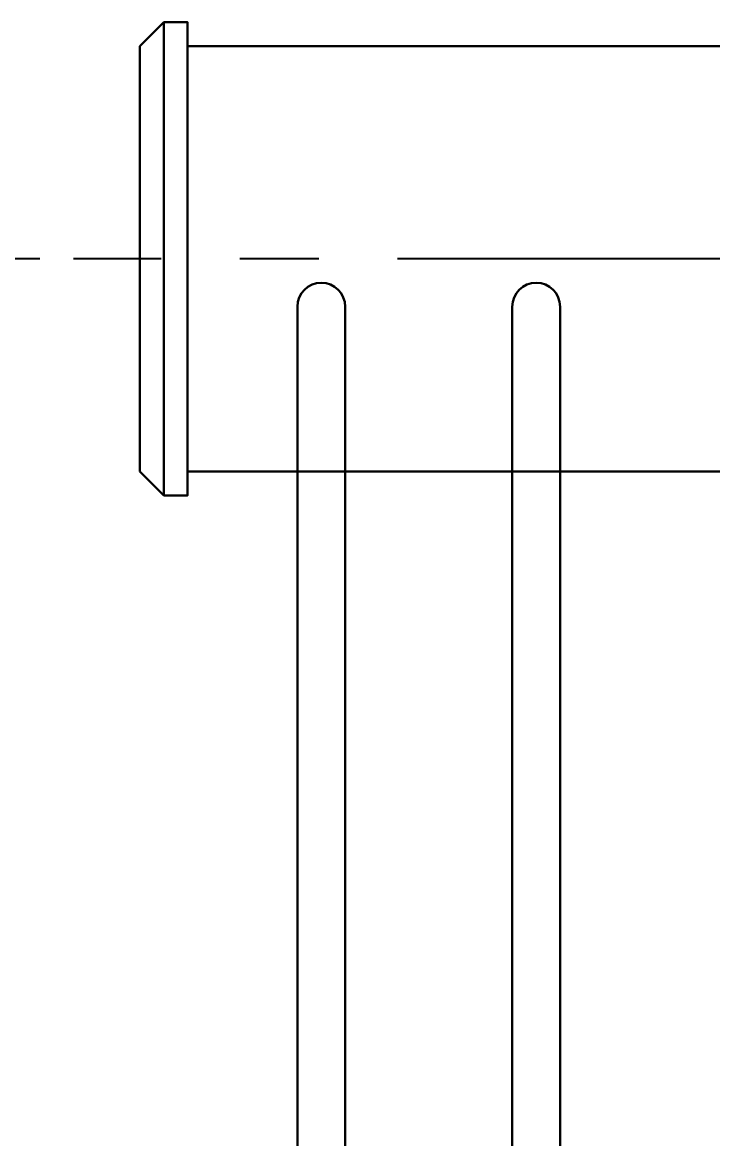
# Model space of a CAD drawing. Header units: millimetres. Extents: x 183355 to 194386, y -190559 to -183233.
# Drawn here: x 187502.9 to 187647.4, y -184498.1 to -184264.5 of the extents above; entities that cross this region are included whole.
import ezdxf

# ---------------------------------------------------------------- set-up
doc = ezdxf.new("R2010")
doc.units = ezdxf.units.MM
doc.header["$LTSCALE"] = 13
doc.linetypes.add('CENTERX2', pattern=[101.6, 63.5, -12.7, 12.7, -12.7])
doc.layers.add('1', color=4, linetype='Continuous')
doc.layers.add('粗实线', color=4, linetype='Continuous')
doc.layers.add('2细实线', color=3, linetype='Continuous', lineweight=20)
doc.styles.get("Standard").update_dxf_attribs({"font": 'gbenor.shx', "bigfont": 'gbcbig.shx'})
doc.dimstyles.new('英寸 1-10', dxfattribs={"dimscale": 14, "dimtxt": 3.5, "dimasz": 2, "dimexe": 1.5, "dimexo": 0.5, "dimgap": 0.5, "dimtad": 1, "dimtoh": 1, "dimdec": 1, "dimdsep": 46, "dimtxsty": 'Standard', "dimcen": 2.5, "dimclrd": 3, "dimclre": 3, "dimclrt": 3, "dimadec": 0, "dimazin": 2, "dimtfac": 1, "dimtdec": 1, "dimtmove": 0, "dimatfit": 2, "dimfxl": 1, "dimarcsym": 0})

# ---------------------------------------------------------------- blocks, each defined once
blk = doc.blocks.new('*D99')
at = {"layer": '2细实线', "color": 3, "linetype": 'ByBlock', "lineweight": -2}
for p, q in [((187506.58, -184313.97), (187332.23, -184313.97)), ((187353.23, -184355.97), (187353.23, -185671.97)), ((187520.49, -185713.97), (187332.23, -185713.97))]:
    blk.add_line(p, q, dxfattribs=at)
at = {"layer": '2细实线', "color": 3, "linetype": 'ByBlock'}
for points in [[(187346.23, -184355.97), (187360.23, -184355.97), (187353.23, -184313.97)], [(187346.23, -185671.97), (187360.23, -185671.97), (187353.23, -185713.97)]]:
    blk.add_solid(points, dxfattribs=at)
at = {"layer": 'Defpoints', "color": 0, "linetype": 'ByBlock'}
for p in [(187513.58, -184313.97), (187353.23, -185713.97), (187527.49, -185713.97)]:
    blk.add_point(p, dxfattribs=at)
at = {"layer": '2细实线', "color": 3, "linetype": 'ByBlock', "insert": (187307.95, -185013.97), "char_height": 73.5, "attachment_point": 5, "rotation": 90}
blk.add_mtext('1400 [55.1]', dxfattribs=at)

msp = doc.modelspace()

# ---------------------------------------------------------------- linework, layer by layer
at = {"layer": '1', "color": 1, "linetype": 'CENTERX2', "lineweight": -3, "ltscale": 0.1}
msp.add_line((188456.491, -184313.969), (187513.577, -184313.969), dxfattribs=at)
at = {"layer": '粗实线', "lineweight": 30}
for p, q in [((187527.491, -184269.469), (187532.491, -184264.469)), ((187532.491, -184264.469), (187532.491, -184363.469)), ((187565.491, -184318.969), (187565.491, -184318.969)), ((187565.491, -184318.969), (187565.491, -184318.969)), ((187565.491, -184318.969), (187565.491, -184318.969)), ((187565.491, -184318.969), (187565.491, -184318.969)), ((187565.491, -184318.969), (187565.491, -184318.969)), ((187565.491, -184318.969), (187565.491, -184318.969)), ((187565.491, -184318.969), (187565.491, -184318.969)), ((187565.491, -184318.969), (187565.491, -184318.969)), ((187565.491, -184318.969), (187565.491, -184318.969)), ((187565.491, -184318.969), (187565.491, -184318.969)), ((187565.491, -184318.969), (187565.491, -184318.969)), ((187565.491, -184318.969), (187565.491, -184318.969)), ((187565.491, -184318.969), (187565.491, -184318.969)), ((187565.491, -184318.969), (187565.491, -184318.969)), ((187565.491, -184318.969), (187565.491, -184318.969)), ((187565.491, -184318.969), (187565.491, -184318.969)), ((187565.491, -184318.969), (187565.491, -184318.969)), ((187565.491, -184318.969), (187565.491, -184318.969)), ((187565.491, -184318.969), (187565.491, -184318.969)), ((187565.491, -184318.969), (187565.491, -184318.969)), ((187565.491, -184318.969), (187565.491, -184318.969)), ((187565.491, -184318.969), (187565.491, -184318.969)), ((187565.491, -184318.969), (187565.491, -184318.969)), ((187565.491, -184318.969), (187565.491, -184318.969)), ((187565.491, -184318.969), (187565.491, -184318.969)), ((187565.491, -184318.969), (187565.491, -184318.969)), ((187565.491, -184318.969), (187565.491, -184318.969)), ((187565.491, -184318.969), (187565.491, -184318.969)), ((187565.491, -184318.969), (187565.491, -184318.969)), ((187565.491, -184318.969), (187565.491, -184318.969)), ((187565.491, -184318.969), (187565.491, -184318.969)), ((187565.491, -184318.969), (187565.491, -184318.969)), ((187565.491, -184318.969), (187565.491, -184318.969)), ((187565.491, -184318.969), (187565.491, -184318.969)), ((187565.491, -184318.969), (187565.491, -184318.969)), ((187565.491, -184318.969), (187565.491, -184318.969)), ((187565.491, -184318.969), (187565.491, -184318.969)), ((187565.491, -184318.969), (187565.491, -184318.969)), ((187565.491, -184318.969), (187565.491, -184318.969)), ((187565.491, -184318.969), (187565.491, -184318.969)), ((187565.491, -184318.969), (187565.491, -184318.969)), ((187565.491, -184318.969), (187565.491, -184318.969)), ((187565.491, -184318.969), (187565.491, -184318.969)), ((187565.491, -184318.969), (187565.491, -184318.969)), ((187565.491, -184318.969), (187565.491, -184318.969)), ((187565.491, -184318.969), (187565.491, -184318.969)), ((187565.491, -184318.969), (187565.491, -184318.969)), ((187565.491, -184318.969), (187565.491, -184318.969)), ((187565.491, -184318.969), (187565.491, -184318.969)), ((187565.491, -184318.969), (187565.491, -184318.969)), ((187565.491, -184318.969), (187565.491, -184318.969)), ((187565.491, -184318.969), (187565.491, -184318.969)), ((187565.491, -184318.969), (187565.491, -184318.969)), ((187565.491, -184318.969), (187565.491, -184318.969)), ((187565.491, -184318.969), (187565.491, -184318.969)), ((187565.491, -184318.969), (187565.491, -184318.969)), ((187565.491, -184318.969), (187565.491, -184318.969)), ((187565.491, -184318.969), (187565.491, -184318.969)), ((187565.491, -184318.969), (187565.491, -184318.969)), ((187565.491, -184318.969), (187565.491, -184318.969)), ((187565.491, -184318.969), (187565.491, -184318.969)), ((187565.491, -184318.969), (187565.491, -184318.969)), ((187565.491, -184318.969), (187565.491, -184318.969)), ((187565.491, -184318.969), (187565.491, -184318.969)), ((187565.491, -184318.969), (187565.491, -184318.969)), ((187565.491, -184318.969), (187565.491, -184318.969)), ((187565.491, -184318.969), (187565.491, -184318.969)), ((187565.491, -184318.969), (187565.491, -184318.969)), ((187565.491, -184318.969), (187565.491, -184318.969)), ((187565.491, -184318.969), (187565.491, -184318.969)), ((187565.491, -184318.969), (187565.491, -184318.969)), ((187565.491, -184318.969), (187565.491, -184318.969)), ((187565.491, -184318.969), (187565.491, -184318.969)), ((187565.491, -184318.969), (187565.491, -184318.969)), ((187565.491, -184318.969), (187565.491, -184318.969)), ((187565.491, -184318.969), (187565.491, -184318.969)), ((187565.491, -184318.969), (187565.491, -184318.969)), ((187565.491, -184318.969), (187565.491, -184318.969)), ((187565.491, -184318.969), (187565.491, -184318.969)), ((187565.491, -184318.969), (187565.491, -184318.969)), ((187565.491, -184318.969), (187565.491, -184318.969)), ((187565.491, -184318.969), (187565.491, -184318.969)), ((187565.491, -184318.969), (187565.491, -184318.969)), ((187565.491, -184318.969), (187565.491, -184318.969)), ((187565.491, -184318.969), (187565.491, -184318.969)), ((187565.491, -184318.969), (187565.491, -184318.969)), ((187565.491, -184318.969), (187565.491, -184318.969)), ((187565.491, -184318.969), (187565.491, -184318.969)), ((187565.491, -184318.969), (187565.491, -184318.969)), ((187565.491, -184318.969), (187565.491, -184318.969)), ((187565.491, -184318.969), (187565.491, -184318.969)), ((187565.491, -184318.969), (187565.491, -184318.969)), ((187565.491, -184318.969), (187565.491, -184318.969)), ((187565.491, -184318.969), (187565.491, -184318.969)), ((187565.491, -184318.969), (187565.491, -184318.969)), ((187565.491, -184318.969), (187565.491, -184318.969)), ((187565.491, -184318.969), (187565.491, -184318.969)), ((187565.491, -184318.969), (187565.491, -184318.969)), ((187565.491, -184318.969), (187565.491, -184318.969)), ((187565.491, -184318.969), (187565.491, -184318.969)), ((187565.491, -184318.969), (187565.491, -184318.969)), ((187565.491, -184318.969), (187565.491, -184318.969)), ((187565.491, -184318.969), (187565.491, -184318.969)), ((187565.491, -184318.969), (187565.491, -184318.969)), ((187565.491, -184318.969), (187565.491, -184318.969)), ((187565.491, -184318.969), (187565.491, -184318.969)), ((187565.491, -184318.969), (187565.491, -184318.969)), ((187565.491, -184318.969), (187565.491, -184318.969)), ((187565.491, -184318.969), (187565.491, -184318.969)), ((187565.491, -184318.969), (187565.491, -184318.969)), ((187565.491, -184318.969), (187565.491, -184318.969)), ((187565.491, -184318.969), (187565.491, -184318.969)), ((187565.491, -184318.969), (187565.491, -184318.969)), ((187565.491, -184318.969), (187565.491, -184318.969)), ((187565.491, -184318.969), (187565.491, -184318.969)), ((187565.491, -184318.969), (187565.491, -184318.969)), ((187565.491, -184318.969), (187565.491, -184318.969)), ((187565.491, -184318.969), (187565.491, -184318.969)), ((187565.491, -184318.969), (187565.491, -184318.969)), ((187565.491, -184318.969), (187565.491, -184318.969)), ((187565.491, -184318.969), (187565.491, -184318.969)), ((187565.491, -184318.969), (187565.491, -184318.969)), ((187565.491, -184318.969), (187565.491, -184318.969)), ((187565.491, -184318.969), (187565.491, -184318.969)), ((187565.491, -184318.969), (187565.491, -184318.969)), ((187565.491, -184318.969), (187565.491, -184318.969)), ((187565.491, -184318.969), (187565.491, -184318.969)), ((187565.491, -184318.969), (187565.491, -184318.969)), ((187565.491, -184318.969), (187565.491, -184318.969)), ((187565.491, -184318.969), (187565.491, -184318.969)), ((187565.491, -184318.969), (187565.491, -184318.969)), ((187565.491, -184318.969), (187565.491, -184318.969)), ((187565.491, -184318.969), (187565.491, -184318.969)), ((187565.491, -184318.969), (187565.491, -184318.969)), ((187565.491, -184318.969), (187565.491, -184318.969)), ((187565.491, -184318.969), (187565.491, -184318.969)), ((187565.491, -184318.969), (187565.491, -184318.969)), ((187565.491, -184318.969), (187565.491, -184318.969)), ((187565.491, -184318.969), (187565.491, -184318.969)), ((187565.491, -184318.969), (187565.491, -184318.969)), ((187565.491, -184318.969), (187565.491, -184318.969)), ((187565.491, -184318.969), (187565.491, -184318.969)), ((187565.491, -184318.969), (187565.491, -184318.969)), ((187565.491, -184318.969), (187565.491, -184318.969)), ((187565.491, -184318.969), (187565.491, -184318.969)), ((187565.491, -184318.969), (187565.491, -184318.969)), ((187565.491, -184318.969), (187565.491, -184318.969)), ((187565.491, -184318.969), (187565.491, -184318.969)), ((187565.491, -184318.969), (187565.491, -184318.969)), ((187565.491, -184318.969), (187565.491, -184318.969)), ((187565.491, -184318.969), (187565.491, -184318.969)), ((187565.491, -184318.969), (187565.491, -184318.969)), ((187565.491, -184318.969), (187565.491, -184318.969)), ((187565.491, -184318.969), (187565.491, -184318.969)), ((187565.491, -184318.969), (187565.491, -184318.969)), ((187565.491, -184318.969), (187565.491, -184318.969)), ((187565.491, -184318.969), (187565.491, -184318.969)), ((187565.491, -184318.969), (187565.491, -184318.969)), ((187565.491, -184318.969), (187565.491, -184318.969)), ((187565.491, -184318.969), (187565.491, -184318.969)), ((187565.491, -184318.969), (187565.491, -184318.969)), ((187565.491, -184318.969), (187565.491, -184318.969)), ((187565.491, -184318.969), (187565.491, -184318.969)), ((187565.491, -184318.969), (187565.491, -184318.969)), ((187565.491, -184318.969), (187565.491, -184318.969)), ((187565.491, -184318.969), (187565.491, -184318.969)), ((187565.491, -184318.969), (187565.491, -184318.969)), ((187565.491, -184318.969), (187565.491, -184318.969)), ((187565.491, -184318.969), (187565.491, -184318.969)), ((187565.491, -184318.969), (187565.491, -184318.969)), ((187565.491, -184318.969), (187565.491, -184318.969)), ((187565.491, -184318.969), (187565.491, -184318.969)), ((187565.491, -184318.969), (187565.491, -184318.969)), ((187565.491, -184318.969), (187565.491, -184318.969)), ((187565.491, -184318.969), (187565.491, -184318.969)), ((187565.491, -184318.969), (187565.491, -184318.969)), ((187565.491, -184318.969), (187565.491, -184318.969)), ((187565.491, -184318.969), (187565.491, -184318.969)), ((187565.491, -184318.969), (187565.491, -184318.969)), ((187565.491, -184318.969), (187565.491, -184318.969)), ((187565.491, -184318.969), (187565.491, -184318.969)), ((187565.491, -184318.969), (187565.491, -184318.969)), ((187565.491, -184318.969), (187565.491, -184318.969)), ((187565.491, -184318.969), (187565.491, -184318.969)), ((187565.491, -184318.969), (187565.491, -184318.969)), ((187565.491, -184318.969), (187565.491, -184318.969)), ((187565.491, -184318.969), (187565.491, -184318.969)), ((187565.491, -184318.969), (187565.491, -184318.969)), ((187565.491, -184318.969), (187565.491, -184318.969)), ((187565.491, -184318.969), (187565.491, -184318.969)), ((187565.491, -184318.969), (187565.491, -184318.969)), ((187565.491, -184318.969), (187565.491, -184318.969)), ((187565.491, -184318.969), (187565.491, -184318.969)), ((187565.491, -184318.969), (187565.491, -184318.969)), ((187565.491, -184318.969), (187565.491, -184318.969)), ((187565.491, -184318.969), (187565.491, -184318.969)), ((187565.491, -184318.969), (187565.491, -184318.969)), ((187565.491, -184318.969), (187565.491, -184318.969)), ((187565.491, -184318.969), (187565.491, -184318.969)), ((187565.491, -184318.969), (187565.491, -184318.969)), ((187565.491, -184318.969), (187565.491, -184318.969)), ((187565.491, -184318.969), (187565.491, -184318.969)), ((187565.491, -184318.969), (187565.491, -184318.969)), ((187565.491, -184318.969), (187565.491, -184318.969)), ((187565.491, -184318.969), (187565.491, -184318.969)), ((187565.491, -184318.969), (187565.491, -184318.969)), ((187565.491, -184318.969), (187565.491, -184318.969)), ((187565.491, -184318.969), (187565.491, -184318.969)), ((187565.491, -184318.969), (187565.491, -184318.969)), ((187565.491, -184318.969), (187565.491, -184318.969)), ((187565.491, -184318.969), (187565.491, -184318.969)), ((187565.491, -184318.969), (187565.491, -184318.969)), ((187565.491, -184318.969), (187565.491, -184318.969)), ((187565.491, -184318.969), (187565.491, -184318.969)), ((187565.491, -184318.969), (187565.491, -184318.969)), ((187565.491, -184318.969), (187565.491, -184318.969)), ((187565.491, -184318.969), (187565.491, -184318.969)), ((187565.491, -184318.969), (187565.491, -184318.969)), ((187565.491, -184318.969), (187565.491, -184318.969)), ((187565.491, -184318.969), (187565.491, -184318.969)), ((187565.491, -184318.969), (187565.491, -184318.969)), ((187565.491, -184318.969), (187565.491, -184318.969)), ((187565.491, -184318.969), (187565.491, -184318.969)), ((187565.491, -184318.969), (187565.491, -184318.969)), ((187565.491, -184318.969), (187565.491, -184318.969)), ((187565.491, -184318.969), (187565.491, -184318.969)), ((187565.491, -184318.969), (187565.491, -184318.969)), ((187565.491, -184318.969), (187565.491, -184318.969)), ((187565.491, -184318.969), (187565.491, -184318.969)), ((187565.491, -184318.969), (187565.491, -184318.969)), ((187565.491, -184318.969), (187565.491, -184318.969)), ((187565.491, -184318.969), (187565.491, -184318.969)), ((187565.491, -184318.969), (187565.491, -184318.969)), ((187565.491, -184318.969), (187565.491, -184318.969)), ((187565.491, -184318.969), (187565.491, -184318.969)), ((187565.491, -184318.969), (187565.491, -184318.969)), ((187565.491, -184318.969), (187565.491, -184318.969)), ((187565.491, -184318.969), (187565.491, -184318.969)), ((187610.491, -184318.969), (187610.491, -184318.969)), ((187560.491, -185703.969), (187560.491, -184323.969)), ((187560.491, -185703.969), (187560.491, -184323.969)), ((187560.491, -185703.969), (187560.491, -184323.969)), ((187560.491, -185703.969), (187560.491, -184323.969)), ((187560.491, -185703.969), (187560.491, -184323.969)), ((187560.491, -185703.969), (187560.491, -184323.969)), ((187560.491, -185703.969), (187560.491, -184323.969)), ((187560.491, -185703.969), (187560.491, -184323.969)), ((187560.491, -185703.969), (187560.491, -184323.969)), ((187560.491, -185703.969), (187560.491, -184323.969)), ((187560.491, -185703.969), (187560.491, -184323.969)), ((187560.491, -185703.969), (187560.491, -184323.969)), ((187560.491, -185703.969), (187560.491, -184323.969)), ((187560.491, -185703.969), (187560.491, -184323.969)), ((187560.491, -185703.969), (187560.491, -184323.969)), ((187560.491, -185703.969), (187560.491, -184323.969)), ((187560.491, -185703.969), (187560.491, -184323.969)), ((187560.491, -185703.969), (187560.491, -184323.969)), ((187560.491, -185703.969), (187560.491, -184323.969)), ((187560.491, -185703.969), (187560.491, -184323.969)), ((187560.491, -185703.969), (187560.491, -184323.969)), ((187560.491, -185703.969), (187560.491, -184323.969)), ((187560.491, -185703.969), (187560.491, -184323.969)), ((187560.491, -185703.969), (187560.491, -184323.969)), ((187560.491, -185703.969), (187560.491, -184323.969)), ((187560.491, -185703.969), (187560.491, -184323.969)), ((187560.491, -185703.969), (187560.491, -184323.969)), ((187560.491, -185703.969), (187560.491, -184323.969)), ((187560.491, -185703.969), (187560.491, -184323.969)), ((187560.491, -185703.969), (187560.491, -184323.969)), ((187560.491, -185703.969), (187560.491, -184323.969)), ((187560.491, -185703.969), (187560.491, -184323.969)), ((187560.491, -185703.969), (187560.491, -184323.969)), ((187560.491, -185703.969), (187560.491, -184323.969)), ((187560.491, -185703.969), (187560.491, -184323.969)), ((187560.491, -185703.969), (187560.491, -184323.969)), ((187560.491, -185703.969), (187560.491, -184323.969)), ((187560.491, -185703.969), (187560.491, -184323.969)), ((187560.491, -185703.969), (187560.491, -184323.969)), ((187560.491, -185703.969), (187560.491, -184323.969)), ((187560.491, -185703.969), (187560.491, -184323.969)), ((187560.491, -185703.969), (187560.491, -184323.969)), ((187560.491, -185703.969), (187560.491, -184323.969)), ((187560.491, -185703.969), (187560.491, -184323.969)), ((187560.491, -185703.969), (187560.491, -184323.969)), ((187560.491, -185703.969), (187560.491, -184323.969)), ((187560.491, -185703.969), (187560.491, -184323.969)), ((187560.491, -185703.969), (187560.491, -184323.969)), ((187560.491, -185703.969), (187560.491, -184323.969)), ((187560.491, -185703.969), (187560.491, -184323.969)), ((187560.491, -185703.969), (187560.491, -184323.969)), ((187560.491, -185703.969), (187560.491, -184323.969)), ((187560.491, -185703.969), (187560.491, -184323.969)), ((187560.491, -185703.969), (187560.491, -184323.969)), ((187560.491, -185703.969), (187560.491, -184323.969)), ((187560.491, -185703.969), (187560.491, -184323.969)), ((187560.491, -185703.969), (187560.491, -184323.969)), ((187560.491, -185703.969), (187560.491, -184323.969)), ((187560.491, -185703.969), (187560.491, -184323.969)), ((187560.491, -185703.969), (187560.491, -184323.969)), ((187560.491, -185703.969), (187560.491, -184323.969)), ((187560.491, -185703.969), (187560.491, -184323.969)), ((187560.491, -185703.969), (187560.491, -184323.969)), ((187560.491, -185703.969), (187560.491, -184323.969)), ((187560.491, -185703.969), (187560.491, -184323.969)), ((187560.491, -185703.969), (187560.491, -184323.969)), ((187560.491, -185703.969), (187560.491, -184323.969)), ((187560.491, -185703.969), (187560.491, -184323.969)), ((187560.491, -185703.969), (187560.491, -184323.969)), ((187560.491, -185703.969), (187560.491, -184323.969)), ((187560.491, -185703.969), (187560.491, -184323.969)), ((187560.491, -185703.969), (187560.491, -184323.969)), ((187560.491, -185703.969), (187560.491, -184323.969)), ((187560.491, -185703.969), (187560.491, -184323.969)), ((187560.491, -185703.969), (187560.491, -184323.969)), ((187560.491, -185703.969), (187560.491, -184323.969)), ((187560.491, -185703.969), (187560.491, -184323.969)), ((187560.491, -185703.969), (187560.491, -184323.969)), ((187560.491, -185703.969), (187560.491, -184323.969)), ((187560.491, -185703.969), (187560.491, -184323.969)), ((187560.491, -185703.969), (187560.491, -184323.969)), ((187560.491, -185703.969), (187560.491, -184323.969)), ((187560.491, -185703.969), (187560.491, -184323.969)), ((187560.491, -185703.969), (187560.491, -184323.969)), ((187560.491, -185703.969), (187560.491, -184323.969)), ((187560.491, -185703.969), (187560.491, -184323.969)), ((187560.491, -185703.969), (187560.491, -184323.969)), ((187560.491, -185703.969), (187560.491, -184323.969)), ((187560.491, -185703.969), (187560.491, -184323.969)), ((187560.491, -185703.969), (187560.491, -184323.969)), ((187560.491, -185703.969), (187560.491, -184323.969)), ((187560.491, -185703.969), (187560.491, -184323.969)), ((187560.491, -185703.969), (187560.491, -184323.969)), ((187560.491, -185703.969), (187560.491, -184323.969)), ((187560.491, -185703.969), (187560.491, -184323.969)), ((187560.491, -185703.969), (187560.491, -184323.969)), ((187560.491, -185703.969), (187560.491, -184323.969)), ((187560.491, -185703.969), (187560.491, -184323.969)), ((187560.491, -185703.969), (187560.491, -184323.969)), ((187560.491, -185703.969), (187560.491, -184323.969)), ((187560.491, -185703.969), (187560.491, -184323.969)), ((187560.491, -185703.969), (187560.491, -184323.969)), ((187560.491, -185703.969), (187560.491, -184323.969)), ((187560.491, -185703.969), (187560.491, -184323.969)), ((187560.491, -185703.969), (187560.491, -184323.969)), ((187560.491, -185703.969), (187560.491, -184323.969)), ((187560.491, -185703.969), (187560.491, -184323.969)), ((187560.491, -185703.969), (187560.491, -184323.969)), ((187560.491, -185703.969), (187560.491, -184323.969)), ((187560.491, -185703.969), (187560.491, -184323.969)), ((187560.491, -185703.969), (187560.491, -184323.969)), ((187560.491, -185703.969), (187560.491, -184323.969)), ((187560.491, -185703.969), (187560.491, -184323.969)), ((187560.491, -185703.969), (187560.491, -184323.969)), ((187560.491, -185703.969), (187560.491, -184323.969)), ((187560.491, -185703.969), (187560.491, -184323.969)), ((187560.491, -185703.969), (187560.491, -184323.969)), ((187560.491, -185703.969), (187560.491, -184323.969)), ((187560.491, -185703.969), (187560.491, -184323.969)), ((187560.491, -185703.969), (187560.491, -184323.969)), ((187560.491, -185703.969), (187560.491, -184323.969)), ((187560.491, -185703.969), (187560.491, -184323.969)), ((187560.491, -185703.969), (187560.491, -184323.969)), ((187560.491, -185703.969), (187560.491, -184323.969)), ((187560.491, -185703.969), (187560.491, -184323.969)), ((187560.491, -185703.969), (187560.491, -184323.969)), ((187560.491, -185703.969), (187560.491, -184323.969)), ((187560.491, -185703.969), (187560.491, -184323.969)), ((187560.491, -185703.969), (187560.491, -184323.969)), ((187560.491, -185703.969), (187560.491, -184323.969)), ((187560.491, -185703.969), (187560.491, -184323.969)), ((187560.491, -185703.969), (187560.491, -184323.969)), ((187560.491, -185703.969), (187560.491, -184323.969)), ((187560.491, -185703.969), (187560.491, -184323.969)), ((187560.491, -185703.969), (187560.491, -184323.969)), ((187560.491, -185703.969), (187560.491, -184323.969)), ((187560.491, -185703.969), (187560.491, -184323.969)), ((187560.491, -185703.969), (187560.491, -184323.969)), ((187560.491, -185703.969), (187560.491, -184323.969)), ((187560.491, -185703.969), (187560.491, -184323.969)), ((187560.491, -185703.969), (187560.491, -184323.969)), ((187560.491, -185703.969), (187560.491, -184323.969)), ((187560.491, -185703.969), (187560.491, -184323.969)), ((187560.491, -185703.969), (187560.491, -184323.969)), ((187560.491, -185703.969), (187560.491, -184323.969)), ((187560.491, -185703.969), (187560.491, -184323.969)), ((187560.491, -185703.969), (187560.491, -184323.969)), ((187560.491, -185703.969), (187560.491, -184323.969)), ((187560.491, -185703.969), (187560.491, -184323.969)), ((187560.491, -185703.969), (187560.491, -184323.969)), ((187560.491, -185703.969), (187560.491, -184323.969)), ((187560.491, -185703.969), (187560.491, -184323.969)), ((187560.491, -185703.969), (187560.491, -184323.969)), ((187560.491, -185703.969), (187560.491, -184323.969)), ((187560.491, -185703.969), (187560.491, -184323.969)), ((187560.491, -185703.969), (187560.491, -184323.969)), ((187560.491, -185703.969), (187560.491, -184323.969)), ((187560.491, -185703.969), (187560.491, -184323.969)), ((187560.491, -185703.969), (187560.491, -184323.969)), ((187560.491, -185703.969), (187560.491, -184323.969)), ((187560.491, -185703.969), (187560.491, -184323.969)), ((187560.491, -185703.969), (187560.491, -184323.969)), ((187560.491, -185703.969), (187560.491, -184323.969)), ((187560.491, -185703.969), (187560.491, -184323.969)), ((187560.491, -185703.969), (187560.491, -184323.969)), ((187560.491, -185703.969), (187560.491, -184323.969)), ((187560.491, -185703.969), (187560.491, -184323.969)), ((187560.491, -185703.969), (187560.491, -184323.969)), ((187560.491, -185703.969), (187560.491, -184323.969)), ((187560.491, -185703.969), (187560.491, -184323.969)), ((187560.491, -185703.969), (187560.491, -184323.969)), ((187560.491, -185703.969), (187560.491, -184323.969)), ((187560.491, -185703.969), (187560.491, -184323.969)), ((187560.491, -185703.969), (187560.491, -184323.969)), ((187560.491, -185703.969), (187560.491, -184323.969)), ((187560.491, -185703.969), (187560.491, -184323.969)), ((187560.491, -185703.969), (187560.491, -184323.969)), ((187560.491, -185703.969), (187560.491, -184323.969)), ((187560.491, -185703.969), (187560.491, -184323.969)), ((187560.491, -185703.969), (187560.491, -184323.969)), ((187560.491, -185703.969), (187560.491, -184323.969)), ((187560.491, -185703.969), (187560.491, -184323.969)), ((187560.491, -185703.969), (187560.491, -184323.969)), ((187560.491, -185703.969), (187560.491, -184323.969)), ((187560.491, -185703.969), (187560.491, -184323.969)), ((187560.491, -185703.969), (187560.491, -184323.969)), ((187560.491, -185703.969), (187560.491, -184323.969)), ((187560.491, -185703.969), (187560.491, -184323.969)), ((187560.491, -185703.969), (187560.491, -184323.969)), ((187560.491, -185703.969), (187560.491, -184323.969)), ((187560.491, -185703.969), (187560.491, -184323.969)), ((187560.491, -185703.969), (187560.491, -184323.969)), ((187560.491, -185703.969), (187560.491, -184323.969)), ((187560.491, -185703.969), (187560.491, -184323.969)), ((187560.491, -185703.969), (187560.491, -184323.969)), ((187560.491, -185703.969), (187560.491, -184323.969)), ((187560.491, -185703.969), (187560.491, -184323.969)), ((187560.491, -185703.969), (187560.491, -184323.969)), ((187560.491, -185703.969), (187560.491, -184323.969)), ((187560.491, -185703.969), (187560.491, -184323.969)), ((187560.491, -185703.969), (187560.491, -184323.969)), ((187560.491, -185703.969), (187560.491, -184323.969)), ((187560.491, -185703.969), (187560.491, -184323.969)), ((187560.491, -185703.969), (187560.491, -184323.969)), ((187560.491, -185703.969), (187560.491, -184323.969)), ((187560.491, -185703.969), (187560.491, -184323.969)), ((187560.491, -185703.969), (187560.491, -184323.969)), ((187560.491, -185703.969), (187560.491, -184323.969)), ((187560.491, -185703.969), (187560.491, -184323.969)), ((187560.491, -185703.969), (187560.491, -184323.969)), ((187560.491, -185703.969), (187560.491, -184323.969)), ((187560.491, -185703.969), (187560.491, -184323.969)), ((187560.491, -185703.969), (187560.491, -184323.969)), ((187560.491, -185703.969), (187560.491, -184323.969)), ((187560.491, -185703.969), (187560.491, -184323.969)), ((187560.491, -185703.969), (187560.491, -184323.969)), ((187560.491, -185703.969), (187560.491, -184323.969)), ((187560.491, -185703.969), (187560.491, -184323.969)), ((187560.491, -185703.969), (187560.491, -184323.969)), ((187560.491, -185703.969), (187560.491, -184323.969)), ((187560.491, -185703.969), (187560.491, -184323.969)), ((187560.491, -185703.969), (187560.491, -184323.969)), ((187560.491, -185703.969), (187560.491, -184323.969)), ((187560.491, -185703.969), (187560.491, -184323.969)), ((187560.491, -185703.969), (187560.491, -184323.969)), ((187560.491, -185703.969), (187560.491, -184323.969)), ((187560.491, -185703.969), (187560.491, -184323.969)), ((187560.491, -185703.969), (187560.491, -184323.969)), ((187560.491, -185703.969), (187560.491, -184323.969)), ((187560.491, -185703.969), (187560.491, -184323.969)), ((187560.491, -185703.969), (187560.491, -184323.969)), ((187560.491, -185703.969), (187560.491, -184323.969)), ((187560.491, -185703.969), (187560.491, -184323.969)), ((187560.491, -185703.969), (187560.491, -184323.969)), ((187560.491, -185703.969), (187560.491, -184323.969)), ((187560.491, -185703.969), (187560.491, -184323.969)), ((187560.491, -185703.969), (187560.491, -184323.969)), ((187560.491, -185703.969), (187560.491, -184323.969)), ((187570.491, -184323.969), (187570.491, -185703.969)), ((187570.491, -184323.969), (187570.491, -185703.969)), ((187570.491, -184323.969), (187570.491, -185703.969)), ((187570.491, -184323.969), (187570.491, -185703.969)), ((187570.491, -184323.969), (187570.491, -185703.969)), ((187570.491, -184323.969), (187570.491, -185703.969)), ((187570.491, -184323.969), (187570.491, -185703.969)), ((187570.491, -184323.969), (187570.491, -185703.969)), ((187570.491, -184323.969), (187570.491, -185703.969)), ((187570.491, -184323.969), (187570.491, -185703.969)), ((187570.491, -184323.969), (187570.491, -185703.969)), ((187570.491, -184323.969), (187570.491, -185703.969)), ((187570.491, -184323.969), (187570.491, -185703.969)), ((187570.491, -184323.969), (187570.491, -185703.969)), ((187570.491, -184323.969), (187570.491, -185703.969)), ((187570.491, -184323.969), (187570.491, -185703.969)), ((187570.491, -184323.969), (187570.491, -185703.969)), ((187570.491, -184323.969), (187570.491, -185703.969)), ((187570.491, -184323.969), (187570.491, -185703.969)), ((187570.491, -184323.969), (187570.491, -185703.969)), ((187570.491, -184323.969), (187570.491, -185703.969)), ((187570.491, -184323.969), (187570.491, -185703.969)), ((187570.491, -184323.969), (187570.491, -185703.969)), ((187570.491, -184323.969), (187570.491, -185703.969)), ((187570.491, -184323.969), (187570.491, -185703.969)), ((187570.491, -184323.969), (187570.491, -185703.969)), ((187570.491, -184323.969), (187570.491, -185703.969)), ((187570.491, -184323.969), (187570.491, -185703.969)), ((187570.491, -184323.969), (187570.491, -185703.969)), ((187570.491, -184323.969), (187570.491, -185703.969)), ((187570.491, -184323.969), (187570.491, -185703.969)), ((187570.491, -184323.969), (187570.491, -185703.969)), ((187570.491, -184323.969), (187570.491, -185703.969)), ((187570.491, -184323.969), (187570.491, -185703.969)), ((187570.491, -184323.969), (187570.491, -185703.969)), ((187570.491, -184323.969), (187570.491, -185703.969)), ((187570.491, -184323.969), (187570.491, -185703.969)), ((187570.491, -184323.969), (187570.491, -185703.969)), ((187570.491, -184323.969), (187570.491, -185703.969)), ((187570.491, -184323.969), (187570.491, -185703.969)), ((187570.491, -184323.969), (187570.491, -185703.969)), ((187570.491, -184323.969), (187570.491, -185703.969)), ((187570.491, -184323.969), (187570.491, -185703.969)), ((187570.491, -184323.969), (187570.491, -185703.969)), ((187570.491, -184323.969), (187570.491, -185703.969)), ((187570.491, -184323.969), (187570.491, -185703.969)), ((187570.491, -184323.969), (187570.491, -185703.969)), ((187570.491, -184323.969), (187570.491, -185703.969)), ((187570.491, -184323.969), (187570.491, -185703.969)), ((187570.491, -184323.969), (187570.491, -185703.969)), ((187570.491, -184323.969), (187570.491, -185703.969)), ((187570.491, -184323.969), (187570.491, -185703.969)), ((187570.491, -184323.969), (187570.491, -185703.969)), ((187570.491, -184323.969), (187570.491, -185703.969)), ((187570.491, -184323.969), (187570.491, -185703.969)), ((187570.491, -184323.969), (187570.491, -185703.969)), ((187570.491, -184323.969), (187570.491, -185703.969)), ((187570.491, -184323.969), (187570.491, -185703.969)), ((187570.491, -184323.969), (187570.491, -185703.969)), ((187570.491, -184323.969), (187570.491, -185703.969)), ((187570.491, -184323.969), (187570.491, -185703.969)), ((187570.491, -184323.969), (187570.491, -185703.969)), ((187570.491, -184323.969), (187570.491, -185703.969)), ((187570.491, -184323.969), (187570.491, -185703.969)), ((187570.491, -184323.969), (187570.491, -185703.969)), ((187570.491, -184323.969), (187570.491, -185703.969)), ((187570.491, -184323.969), (187570.491, -185703.969)), ((187570.491, -184323.969), (187570.491, -185703.969)), ((187570.491, -184323.969), (187570.491, -185703.969)), ((187570.491, -184323.969), (187570.491, -185703.969)), ((187570.491, -184323.969), (187570.491, -185703.969)), ((187570.491, -184323.969), (187570.491, -185703.969)), ((187570.491, -184323.969), (187570.491, -185703.969)), ((187570.491, -184323.969), (187570.491, -185703.969)), ((187570.491, -184323.969), (187570.491, -185703.969)), ((187570.491, -184323.969), (187570.491, -185703.969)), ((187570.491, -184323.969), (187570.491, -185703.969)), ((187570.491, -184323.969), (187570.491, -185703.969)), ((187570.491, -184323.969), (187570.491, -185703.969)), ((187570.491, -184323.969), (187570.491, -185703.969)), ((187570.491, -184323.969), (187570.491, -185703.969)), ((187570.491, -184323.969), (187570.491, -185703.969)), ((187570.491, -184323.969), (187570.491, -185703.969)), ((187570.491, -184323.969), (187570.491, -185703.969)), ((187570.491, -184323.969), (187570.491, -185703.969)), ((187570.491, -184323.969), (187570.491, -185703.969)), ((187570.491, -184323.969), (187570.491, -185703.969)), ((187570.491, -184323.969), (187570.491, -185703.969)), ((187570.491, -184323.969), (187570.491, -185703.969)), ((187570.491, -184323.969), (187570.491, -185703.969)), ((187570.491, -184323.969), (187570.491, -185703.969)), ((187570.491, -184323.969), (187570.491, -185703.969)), ((187570.491, -184323.969), (187570.491, -185703.969)), ((187570.491, -184323.969), (187570.491, -185703.969)), ((187570.491, -184323.969), (187570.491, -185703.969)), ((187570.491, -184323.969), (187570.491, -185703.969)), ((187570.491, -184323.969), (187570.491, -185703.969)), ((187570.491, -184323.969), (187570.491, -185703.969)), ((187570.491, -184323.969), (187570.491, -185703.969)), ((187570.491, -184323.969), (187570.491, -185703.969)), ((187570.491, -184323.969), (187570.491, -185703.969)), ((187570.491, -184323.969), (187570.491, -185703.969)), ((187570.491, -184323.969), (187570.491, -185703.969)), ((187570.491, -184323.969), (187570.491, -185703.969)), ((187570.491, -184323.969), (187570.491, -185703.969)), ((187570.491, -184323.969), (187570.491, -185703.969)), ((187570.491, -184323.969), (187570.491, -185703.969)), ((187570.491, -184323.969), (187570.491, -185703.969)), ((187570.491, -184323.969), (187570.491, -185703.969)), ((187570.491, -184323.969), (187570.491, -185703.969)), ((187570.491, -184323.969), (187570.491, -185703.969)), ((187570.491, -184323.969), (187570.491, -185703.969)), ((187570.491, -184323.969), (187570.491, -185703.969)), ((187570.491, -184323.969), (187570.491, -185703.969)), ((187570.491, -184323.969), (187570.491, -185703.969)), ((187570.491, -184323.969), (187570.491, -185703.969)), ((187570.491, -184323.969), (187570.491, -185703.969)), ((187570.491, -184323.969), (187570.491, -185703.969)), ((187570.491, -184323.969), (187570.491, -185703.969)), ((187570.491, -184323.969), (187570.491, -185703.969)), ((187570.491, -184323.969), (187570.491, -185703.969)), ((187570.491, -184323.969), (187570.491, -185703.969)), ((187570.491, -184323.969), (187570.491, -185703.969)), ((187570.491, -184323.969), (187570.491, -185703.969)), ((187570.491, -184323.969), (187570.491, -185703.969)), ((187570.491, -184323.969), (187570.491, -185703.969)), ((187570.491, -184323.969), (187570.491, -185703.969)), ((187570.491, -184323.969), (187570.491, -185703.969)), ((187570.491, -184323.969), (187570.491, -185703.969)), ((187570.491, -184323.969), (187570.491, -185703.969)), ((187570.491, -184323.969), (187570.491, -185703.969)), ((187570.491, -184323.969), (187570.491, -185703.969)), ((187570.491, -184323.969), (187570.491, -185703.969)), ((187570.491, -184323.969), (187570.491, -185703.969)), ((187570.491, -184323.969), (187570.491, -185703.969)), ((187570.491, -184323.969), (187570.491, -185703.969)), ((187570.491, -184323.969), (187570.491, -185703.969)), ((187570.491, -184323.969), (187570.491, -185703.969)), ((187570.491, -184323.969), (187570.491, -185703.969)), ((187570.491, -184323.969), (187570.491, -185703.969)), ((187570.491, -184323.969), (187570.491, -185703.969)), ((187570.491, -184323.969), (187570.491, -185703.969)), ((187570.491, -184323.969), (187570.491, -185703.969)), ((187570.491, -184323.969), (187570.491, -185703.969)), ((187570.491, -184323.969), (187570.491, -185703.969)), ((187570.491, -184323.969), (187570.491, -185703.969)), ((187570.491, -184323.969), (187570.491, -185703.969)), ((187570.491, -184323.969), (187570.491, -185703.969)), ((187570.491, -184323.969), (187570.491, -185703.969)), ((187570.491, -184323.969), (187570.491, -185703.969)), ((187570.491, -184323.969), (187570.491, -185703.969)), ((187570.491, -184323.969), (187570.491, -185703.969)), ((187570.491, -184323.969), (187570.491, -185703.969)), ((187570.491, -184323.969), (187570.491, -185703.969)), ((187570.491, -184323.969), (187570.491, -185703.969)), ((187570.491, -184323.969), (187570.491, -185703.969)), ((187570.491, -184323.969), (187570.491, -185703.969)), ((187570.491, -184323.969), (187570.491, -185703.969)), ((187570.491, -184323.969), (187570.491, -185703.969)), ((187570.491, -184323.969), (187570.491, -185703.969)), ((187570.491, -184323.969), (187570.491, -185703.969)), ((187570.491, -184323.969), (187570.491, -185703.969)), ((187570.491, -184323.969), (187570.491, -185703.969)), ((187570.491, -184323.969), (187570.491, -185703.969)), ((187570.491, -184323.969), (187570.491, -185703.969)), ((187570.491, -184323.969), (187570.491, -185703.969)), ((187570.491, -184323.969), (187570.491, -185703.969)), ((187570.491, -184323.969), (187570.491, -185703.969)), ((187570.491, -184323.969), (187570.491, -185703.969)), ((187570.491, -184323.969), (187570.491, -185703.969)), ((187570.491, -184323.969), (187570.491, -185703.969)), ((187570.491, -184323.969), (187570.491, -185703.969)), ((187570.491, -184323.969), (187570.491, -185703.969)), ((187570.491, -184323.969), (187570.491, -185703.969)), ((187570.491, -184323.969), (187570.491, -185703.969)), ((187570.491, -184323.969), (187570.491, -185703.969)), ((187570.491, -184323.969), (187570.491, -185703.969)), ((187570.491, -184323.969), (187570.491, -185703.969)), ((187570.491, -184323.969), (187570.491, -185703.969)), ((187570.491, -184323.969), (187570.491, -185703.969)), ((187570.491, -184323.969), (187570.491, -185703.969)), ((187570.491, -184323.969), (187570.491, -185703.969)), ((187570.491, -184323.969), (187570.491, -185703.969)), ((187570.491, -184323.969), (187570.491, -185703.969)), ((187570.491, -184323.969), (187570.491, -185703.969)), ((187570.491, -184323.969), (187570.491, -185703.969)), ((187570.491, -184323.969), (187570.491, -185703.969)), ((187570.491, -184323.969), (187570.491, -185703.969)), ((187570.491, -184323.969), (187570.491, -185703.969)), ((187570.491, -184323.969), (187570.491, -185703.969)), ((187570.491, -184323.969), (187570.491, -185703.969)), ((187570.491, -184323.969), (187570.491, -185703.969)), ((187570.491, -184323.969), (187570.491, -185703.969)), ((187570.491, -184323.969), (187570.491, -185703.969)), ((187570.491, -184323.969), (187570.491, -185703.969)), ((187570.491, -184323.969), (187570.491, -185703.969)), ((187570.491, -184323.969), (187570.491, -185703.969)), ((187570.491, -184323.969), (187570.491, -185703.969)), ((187570.491, -184323.969), (187570.491, -185703.969)), ((187570.491, -184323.969), (187570.491, -185703.969)), ((187570.491, -184323.969), (187570.491, -185703.969)), ((187570.491, -184323.969), (187570.491, -185703.969)), ((187570.491, -184323.969), (187570.491, -185703.969)), ((187570.491, -184323.969), (187570.491, -185703.969)), ((187570.491, -184323.969), (187570.491, -185703.969)), ((187570.491, -184323.969), (187570.491, -185703.969)), ((187570.491, -184323.969), (187570.491, -185703.969)), ((187570.491, -184323.969), (187570.491, -185703.969)), ((187570.491, -184323.969), (187570.491, -185703.969)), ((187570.491, -184323.969), (187570.491, -185703.969)), ((187570.491, -184323.969), (187570.491, -185703.969)), ((187570.491, -184323.969), (187570.491, -185703.969)), ((187570.491, -184323.969), (187570.491, -185703.969)), ((187570.491, -184323.969), (187570.491, -185703.969)), ((187570.491, -184323.969), (187570.491, -185703.969)), ((187570.491, -184323.969), (187570.491, -185703.969)), ((187570.491, -184323.969), (187570.491, -185703.969)), ((187570.491, -184323.969), (187570.491, -185703.969)), ((187570.491, -184323.969), (187570.491, -185703.969)), ((187570.491, -184323.969), (187570.491, -185703.969)), ((187570.491, -184323.969), (187570.491, -185703.969)), ((187570.491, -184323.969), (187570.491, -185703.969)), ((187570.491, -184323.969), (187570.491, -185703.969)), ((187570.491, -184323.969), (187570.491, -185703.969)), ((187570.491, -184323.969), (187570.491, -185703.969)), ((187570.491, -184323.969), (187570.491, -185703.969)), ((187570.491, -184323.969), (187570.491, -185703.969)), ((187570.491, -184323.969), (187570.491, -185703.969)), ((187570.491, -184323.969), (187570.491, -185703.969)), ((187570.491, -184323.969), (187570.491, -185703.969)), ((187570.491, -184323.969), (187570.491, -185703.969)), ((187570.491, -184323.969), (187570.491, -185703.969)), ((187570.491, -184323.969), (187570.491, -185703.969)), ((187570.491, -184323.969), (187570.491, -185703.969)), ((187570.491, -184323.969), (187570.491, -185703.969)), ((187570.491, -184323.969), (187570.491, -185703.969)), ((187570.491, -184323.969), (187570.491, -185703.969)), ((187570.491, -184323.969), (187570.491, -185703.969)), ((187605.491, -185171.335), (187605.491, -184323.969)), ((187615.491, -184323.969), (187615.491, -185148.063)), ((187527.491, -184358.469), (187532.491, -184363.469)), ((187605.491, -185703.969), (187605.491, -184384.911)), ((187615.491, -184384.911), (187615.491, -185703.969))]:
    msp.add_line(p, q, dxfattribs=at)
for points in [[(187532.491, -184264.469), (187537.491, -184264.469), (187537.491, -184363.469), (187532.491, -184363.469)], [(187527.491, -184358.469), (187527.491, -184269.469)], [(187927.337, -184269.469), (188450.491, -184269.469), (188450.491, -184358.469), (187537.491, -184358.469), (187537.491, -184269.469), (187917.337, -184269.469)]]:
    msp.add_lwpolyline(points, dxfattribs=at)
for centre, start, end in [((187565.491, -184323.969), 90, 180), ((187565.491, -184323.969), 90, 180), ((187565.491, -184323.969), 90, 180), ((187565.491, -184323.969), 90, 180), ((187565.491, -184323.969), 90, 180), ((187565.491, -184323.969), 90, 180), ((187565.491, -184323.969), 90, 180), ((187565.491, -184323.969), 90, 180), ((187565.491, -184323.969), 90, 180), ((187565.491, -184323.969), 90, 180), ((187565.491, -184323.969), 90, 180), ((187565.491, -184323.969), 90, 180), ((187565.491, -184323.969), 90, 180), ((187565.491, -184323.969), 90, 180), ((187565.491, -184323.969), 90, 180), ((187565.491, -184323.969), 90, 180), ((187565.491, -184323.969), 90, 180), ((187565.491, -184323.969), 90, 180), ((187565.491, -184323.969), 90, 180), ((187565.491, -184323.969), 90, 180), ((187565.491, -184323.969), 90, 180), ((187565.491, -184323.969), 90, 180), ((187565.491, -184323.969), 90, 180), ((187565.491, -184323.969), 90, 180), ((187565.491, -184323.969), 90, 180), ((187565.491, -184323.969), 90, 180), ((187565.491, -184323.969), 90, 180), ((187565.491, -184323.969), 90, 180), ((187565.491, -184323.969), 90, 180), ((187565.491, -184323.969), 90, 180), ((187565.491, -184323.969), 90, 180), ((187565.491, -184323.969), 90, 180), ((187565.491, -184323.969), 90, 180), ((187565.491, -184323.969), 90, 180), ((187565.491, -184323.969), 90, 180), ((187565.491, -184323.969), 90, 180), ((187565.491, -184323.969), 90, 180), ((187565.491, -184323.969), 90, 180), ((187565.491, -184323.969), 90, 180), ((187565.491, -184323.969), 90, 180), ((187565.491, -184323.969), 90, 180), ((187565.491, -184323.969), 90, 180), ((187565.491, -184323.969), 90, 180), ((187565.491, -184323.969), 90, 180), ((187565.491, -184323.969), 90, 180), ((187565.491, -184323.969), 90, 180), ((187565.491, -184323.969), 90, 180), ((187565.491, -184323.969), 90, 180), ((187565.491, -184323.969), 90, 180), ((187565.491, -184323.969), 90, 180), ((187565.491, -184323.969), 90, 180), ((187565.491, -184323.969), 90, 180), ((187565.491, -184323.969), 90, 180), ((187565.491, -184323.969), 90, 180), ((187565.491, -184323.969), 90, 180), ((187565.491, -184323.969), 90, 180), ((187565.491, -184323.969), 90, 180), ((187565.491, -184323.969), 90, 180), ((187565.491, -184323.969), 90, 180), ((187565.491, -184323.969), 90, 180), ((187565.491, -184323.969), 90, 180), ((187565.491, -184323.969), 90, 180), ((187565.491, -184323.969), 90, 180), ((187565.491, -184323.969), 90, 180), ((187565.491, -184323.969), 90, 180), ((187565.491, -184323.969), 90, 180), ((187565.491, -184323.969), 90, 180), ((187565.491, -184323.969), 90, 180), ((187565.491, -184323.969), 90, 180), ((187565.491, -184323.969), 90, 180), ((187565.491, -184323.969), 90, 180), ((187565.491, -184323.969), 90, 180), ((187565.491, -184323.969), 90, 180), ((187565.491, -184323.969), 90, 180), ((187565.491, -184323.969), 90, 180), ((187565.491, -184323.969), 90, 180), ((187565.491, -184323.969), 90, 180), ((187565.491, -184323.969), 90, 180), ((187565.491, -184323.969), 90, 180), ((187565.491, -184323.969), 90, 180), ((187565.491, -184323.969), 90, 180), ((187565.491, -184323.969), 90, 180), ((187565.491, -184323.969), 90, 180), ((187565.491, -184323.969), 90, 180), ((187565.491, -184323.969), 90, 180), ((187565.491, -184323.969), 90, 180), ((187565.491, -184323.969), 90, 180), ((187565.491, -184323.969), 90, 180), ((187565.491, -184323.969), 90, 180), ((187565.491, -184323.969), 90, 180), ((187565.491, -184323.969), 90, 180), ((187565.491, -184323.969), 90, 180), ((187565.491, -184323.969), 90, 180), ((187565.491, -184323.969), 90, 180), ((187565.491, -184323.969), 90, 180), ((187565.491, -184323.969), 90, 180), ((187565.491, -184323.969), 90, 180), ((187565.491, -184323.969), 90, 180), ((187565.491, -184323.969), 90, 180), ((187565.491, -184323.969), 90, 180), ((187565.491, -184323.969), 90, 180), ((187565.491, -184323.969), 90, 180), ((187565.491, -184323.969), 90, 180), ((187565.491, -184323.969), 90, 180), ((187565.491, -184323.969), 90, 180), ((187565.491, -184323.969), 90, 180), ((187565.491, -184323.969), 90, 180), ((187565.491, -184323.969), 90, 180), ((187565.491, -184323.969), 90, 180), ((187565.491, -184323.969), 90, 180), ((187565.491, -184323.969), 90, 180), ((187565.491, -184323.969), 90, 180), ((187565.491, -184323.969), 90, 180), ((187565.491, -184323.969), 90, 180), ((187565.491, -184323.969), 90, 180), ((187565.491, -184323.969), 90, 180), ((187565.491, -184323.969), 90, 180), ((187565.491, -184323.969), 90, 180), ((187565.491, -184323.969), 90, 180), ((187565.491, -184323.969), 90, 180), ((187565.491, -184323.969), 90, 180), ((187565.491, -184323.969), 90, 180), ((187565.491, -184323.969), 90, 180), ((187565.491, -184323.969), 90, 180), ((187565.491, -184323.969), 90, 180), ((187565.491, -184323.969), 90, 180), ((187565.491, -184323.969), 90, 180), ((187565.491, -184323.969), 90, 180), ((187565.491, -184323.969), 90, 180), ((187565.491, -184323.969), 90, 180), ((187565.491, -184323.969), 90, 180), ((187565.491, -184323.969), 90, 180), ((187565.491, -184323.969), 90, 180), ((187565.491, -184323.969), 90, 180), ((187565.491, -184323.969), 90, 180), ((187565.491, -184323.969), 90, 180), ((187565.491, -184323.969), 90, 180), ((187565.491, -184323.969), 90, 180), ((187565.491, -184323.969), 90, 180), ((187565.491, -184323.969), 90, 180), ((187565.491, -184323.969), 90, 180), ((187565.491, -184323.969), 90, 180), ((187565.491, -184323.969), 90, 180), ((187565.491, -184323.969), 90, 180), ((187565.491, -184323.969), 90, 180), ((187565.491, -184323.969), 90, 180), ((187565.491, -184323.969), 90, 180), ((187565.491, -184323.969), 90, 180), ((187565.491, -184323.969), 90, 180), ((187565.491, -184323.969), 90, 180), ((187565.491, -184323.969), 90, 180), ((187565.491, -184323.969), 90, 180), ((187565.491, -184323.969), 90, 180), ((187565.491, -184323.969), 90, 180), ((187565.491, -184323.969), 90, 180), ((187565.491, -184323.969), 90, 180), ((187565.491, -184323.969), 90, 180), ((187565.491, -184323.969), 90, 180), ((187565.491, -184323.969), 90, 180), ((187565.491, -184323.969), 90, 180), ((187565.491, -184323.969), 90, 180), ((187565.491, -184323.969), 90, 180), ((187565.491, -184323.969), 90, 180), ((187565.491, -184323.969), 90, 180), ((187565.491, -184323.969), 90, 180), ((187565.491, -184323.969), 90, 180), ((187565.491, -184323.969), 90, 180), ((187565.491, -184323.969), 90, 180), ((187565.491, -184323.969), 90, 180), ((187565.491, -184323.969), 90, 180), ((187565.491, -184323.969), 90, 180), ((187565.491, -184323.969), 90, 180), ((187565.491, -184323.969), 90, 180), ((187565.491, -184323.969), 90, 180), ((187565.491, -184323.969), 90, 180), ((187565.491, -184323.969), 90, 180), ((187565.491, -184323.969), 90, 180), ((187565.491, -184323.969), 90, 180), ((187565.491, -184323.969), 90, 180), ((187565.491, -184323.969), 90, 180), ((187565.491, -184323.969), 90, 180), ((187565.491, -184323.969), 90, 180), ((187565.491, -184323.969), 90, 180), ((187565.491, -184323.969), 90, 180), ((187565.491, -184323.969), 90, 180), ((187565.491, -184323.969), 90, 180), ((187565.491, -184323.969), 90, 180), ((187565.491, -184323.969), 90, 180), ((187565.491, -184323.969), 90, 180), ((187565.491, -184323.969), 90, 180), ((187565.491, -184323.969), 90, 180), ((187565.491, -184323.969), 90, 180), ((187565.491, -184323.969), 90, 180), ((187565.491, -184323.969), 90, 180), ((187565.491, -184323.969), 90, 180), ((187565.491, -184323.969), 90, 180), ((187565.491, -184323.969), 90, 180), ((187565.491, -184323.969), 90, 180), ((187565.491, -184323.969), 90, 180), ((187565.491, -184323.969), 90, 180), ((187565.491, -184323.969), 90, 180), ((187565.491, -184323.969), 90, 180), ((187565.491, -184323.969), 90, 180), ((187565.491, -184323.969), 90, 180), ((187565.491, -184323.969), 90, 180), ((187565.491, -184323.969), 90, 180), ((187565.491, -184323.969), 90, 180), ((187565.491, -184323.969), 90, 180), ((187565.491, -184323.969), 90, 180), ((187565.491, -184323.969), 90, 180), ((187565.491, -184323.969), 90, 180), ((187565.491, -184323.969), 90, 180), ((187565.491, -184323.969), 90, 180), ((187565.491, -184323.969), 90, 180), ((187565.491, -184323.969), 90, 180), ((187565.491, -184323.969), 90, 180), ((187565.491, -184323.969), 90, 180), ((187565.491, -184323.969), 90, 180), ((187565.491, -184323.969), 90, 180), ((187565.491, -184323.969), 90, 180), ((187565.491, -184323.969), 90, 180), ((187565.491, -184323.969), 90, 180), ((187565.491, -184323.969), 90, 180), ((187565.491, -184323.969), 90, 180), ((187565.491, -184323.969), 90, 180), ((187565.491, -184323.969), 90, 180), ((187565.491, -184323.969), 90, 180), ((187565.491, -184323.969), 90, 180), ((187565.491, -184323.969), 90, 180), ((187565.491, -184323.969), 90, 180), ((187565.491, -184323.969), 90, 180), ((187565.491, -184323.969), 90, 180), ((187565.491, -184323.969), 90, 180), ((187565.491, -184323.969), 90, 180), ((187565.491, -184323.969), 90, 180), ((187565.491, -184323.969), 90, 180), ((187565.491, -184323.969), 90, 180), ((187565.491, -184323.969), 90, 180), ((187565.491, -184323.969), 0, 90), ((187565.491, -184323.969), 0, 90), ((187565.491, -184323.969), 0, 90), ((187565.491, -184323.969), 0, 90), ((187565.491, -184323.969), 0, 90), ((187565.491, -184323.969), 0, 90), ((187565.491, -184323.969), 0, 90), ((187565.491, -184323.969), 0, 90), ((187565.491, -184323.969), 0, 90), ((187565.491, -184323.969), 0, 90), ((187565.491, -184323.969), 0, 90), ((187565.491, -184323.969), 0, 90), ((187565.491, -184323.969), 0, 90), ((187565.491, -184323.969), 0, 90), ((187565.491, -184323.969), 0, 90), ((187565.491, -184323.969), 0, 90), ((187565.491, -184323.969), 0, 90), ((187565.491, -184323.969), 0, 90), ((187565.491, -184323.969), 0, 90), ((187565.491, -184323.969), 0, 90), ((187565.491, -184323.969), 0, 90), ((187565.491, -184323.969), 0, 90), ((187565.491, -184323.969), 0, 90), ((187565.491, -184323.969), 0, 90), ((187565.491, -184323.969), 0, 90), ((187565.491, -184323.969), 0, 90), ((187565.491, -184323.969), 0, 90), ((187565.491, -184323.969), 0, 90), ((187565.491, -184323.969), 0, 90), ((187565.491, -184323.969), 0, 90), ((187565.491, -184323.969), 0, 90), ((187565.491, -184323.969), 0, 90), ((187565.491, -184323.969), 0, 90), ((187565.491, -184323.969), 0, 90), ((187565.491, -184323.969), 0, 90), ((187565.491, -184323.969), 0, 90), ((187565.491, -184323.969), 0, 90), ((187565.491, -184323.969), 0, 90), ((187565.491, -184323.969), 0, 90), ((187565.491, -184323.969), 0, 90), ((187565.491, -184323.969), 0, 90), ((187565.491, -184323.969), 0, 90), ((187565.491, -184323.969), 0, 90), ((187565.491, -184323.969), 0, 90), ((187565.491, -184323.969), 0, 90), ((187565.491, -184323.969), 0, 90), ((187565.491, -184323.969), 0, 90), ((187565.491, -184323.969), 0, 90), ((187565.491, -184323.969), 0, 90), ((187565.491, -184323.969), 0, 90), ((187565.491, -184323.969), 0, 90), ((187565.491, -184323.969), 0, 90), ((187565.491, -184323.969), 0, 90), ((187565.491, -184323.969), 0, 90), ((187565.491, -184323.969), 0, 90), ((187565.491, -184323.969), 0, 90), ((187565.491, -184323.969), 0, 90), ((187565.491, -184323.969), 0, 90), ((187565.491, -184323.969), 0, 90), ((187565.491, -184323.969), 0, 90), ((187565.491, -184323.969), 0, 90), ((187565.491, -184323.969), 0, 90), ((187565.491, -184323.969), 0, 90), ((187565.491, -184323.969), 0, 90), ((187565.491, -184323.969), 0, 90), ((187565.491, -184323.969), 0, 90), ((187565.491, -184323.969), 0, 90), ((187565.491, -184323.969), 0, 90), ((187565.491, -184323.969), 0, 90), ((187565.491, -184323.969), 0, 90), ((187565.491, -184323.969), 0, 90), ((187565.491, -184323.969), 0, 90), ((187565.491, -184323.969), 0, 90), ((187565.491, -184323.969), 0, 90), ((187565.491, -184323.969), 0, 90), ((187565.491, -184323.969), 0, 90), ((187565.491, -184323.969), 0, 90), ((187565.491, -184323.969), 0, 90), ((187565.491, -184323.969), 0, 90), ((187565.491, -184323.969), 0, 90), ((187565.491, -184323.969), 0, 90), ((187565.491, -184323.969), 0, 90), ((187565.491, -184323.969), 0, 90), ((187565.491, -184323.969), 0, 90), ((187565.491, -184323.969), 0, 90), ((187565.491, -184323.969), 0, 90), ((187565.491, -184323.969), 0, 90), ((187565.491, -184323.969), 0, 90), ((187565.491, -184323.969), 0, 90), ((187565.491, -184323.969), 0, 90), ((187565.491, -184323.969), 0, 90), ((187565.491, -184323.969), 0, 90), ((187565.491, -184323.969), 0, 90), ((187565.491, -184323.969), 0, 90), ((187565.491, -184323.969), 0, 90), ((187565.491, -184323.969), 0, 90), ((187565.491, -184323.969), 0, 90), ((187565.491, -184323.969), 0, 90), ((187565.491, -184323.969), 0, 90), ((187565.491, -184323.969), 0, 90), ((187565.491, -184323.969), 0, 90), ((187565.491, -184323.969), 0, 90), ((187565.491, -184323.969), 0, 90), ((187565.491, -184323.969), 0, 90), ((187565.491, -184323.969), 0, 90), ((187565.491, -184323.969), 0, 90), ((187565.491, -184323.969), 0, 90), ((187565.491, -184323.969), 0, 90), ((187565.491, -184323.969), 0, 90), ((187565.491, -184323.969), 0, 90), ((187565.491, -184323.969), 0, 90), ((187565.491, -184323.969), 0, 90), ((187565.491, -184323.969), 0, 90), ((187565.491, -184323.969), 0, 90), ((187565.491, -184323.969), 0, 90), ((187565.491, -184323.969), 0, 90), ((187565.491, -184323.969), 0, 90), ((187565.491, -184323.969), 0, 90), ((187565.491, -184323.969), 0, 90), ((187565.491, -184323.969), 0, 90), ((187565.491, -184323.969), 0, 90), ((187565.491, -184323.969), 0, 90), ((187565.491, -184323.969), 0, 90), ((187565.491, -184323.969), 0, 90), ((187565.491, -184323.969), 0, 90), ((187565.491, -184323.969), 0, 90), ((187565.491, -184323.969), 0, 90), ((187565.491, -184323.969), 0, 90), ((187565.491, -184323.969), 0, 90), ((187565.491, -184323.969), 0, 90), ((187565.491, -184323.969), 0, 90), ((187565.491, -184323.969), 0, 90), ((187565.491, -184323.969), 0, 90), ((187565.491, -184323.969), 0, 90), ((187565.491, -184323.969), 0, 90), ((187565.491, -184323.969), 0, 90), ((187565.491, -184323.969), 0, 90), ((187565.491, -184323.969), 0, 90), ((187565.491, -184323.969), 0, 90), ((187565.491, -184323.969), 0, 90), ((187565.491, -184323.969), 0, 90), ((187565.491, -184323.969), 0, 90), ((187565.491, -184323.969), 0, 90), ((187565.491, -184323.969), 0, 90), ((187565.491, -184323.969), 0, 90), ((187565.491, -184323.969), 0, 90), ((187565.491, -184323.969), 0, 90), ((187565.491, -184323.969), 0, 90), ((187565.491, -184323.969), 0, 90), ((187565.491, -184323.969), 0, 90), ((187565.491, -184323.969), 0, 90), ((187565.491, -184323.969), 0, 90), ((187565.491, -184323.969), 0, 90), ((187565.491, -184323.969), 0, 90), ((187565.491, -184323.969), 0, 90), ((187565.491, -184323.969), 0, 90), ((187565.491, -184323.969), 0, 90), ((187565.491, -184323.969), 0, 90), ((187565.491, -184323.969), 0, 90), ((187565.491, -184323.969), 0, 90), ((187565.491, -184323.969), 0, 90), ((187565.491, -184323.969), 0, 90), ((187565.491, -184323.969), 0, 90), ((187565.491, -184323.969), 0, 90), ((187565.491, -184323.969), 0, 90), ((187565.491, -184323.969), 0, 90), ((187565.491, -184323.969), 0, 90), ((187565.491, -184323.969), 0, 90), ((187565.491, -184323.969), 0, 90), ((187565.491, -184323.969), 0, 90), ((187565.491, -184323.969), 0, 90), ((187565.491, -184323.969), 0, 90), ((187565.491, -184323.969), 0, 90), ((187565.491, -184323.969), 0, 90), ((187565.491, -184323.969), 0, 90), ((187565.491, -184323.969), 0, 90), ((187565.491, -184323.969), 0, 90), ((187565.491, -184323.969), 0, 90), ((187565.491, -184323.969), 0, 90), ((187565.491, -184323.969), 0, 90), ((187565.491, -184323.969), 0, 90), ((187565.491, -184323.969), 0, 90), ((187565.491, -184323.969), 0, 90), ((187565.491, -184323.969), 0, 90), ((187565.491, -184323.969), 0, 90), ((187565.491, -184323.969), 0, 90), ((187565.491, -184323.969), 0, 90), ((187565.491, -184323.969), 0, 90), ((187565.491, -184323.969), 0, 90), ((187565.491, -184323.969), 0, 90), ((187565.491, -184323.969), 0, 90), ((187565.491, -184323.969), 0, 90), ((187565.491, -184323.969), 0, 90), ((187565.491, -184323.969), 0, 90), ((187565.491, -184323.969), 0, 90), ((187565.491, -184323.969), 0, 90), ((187565.491, -184323.969), 0, 90), ((187565.491, -184323.969), 0, 90), ((187565.491, -184323.969), 0, 90), ((187565.491, -184323.969), 0, 90), ((187565.491, -184323.969), 0, 90), ((187565.491, -184323.969), 0, 90), ((187565.491, -184323.969), 0, 90), ((187565.491, -184323.969), 0, 90), ((187565.491, -184323.969), 0, 90), ((187565.491, -184323.969), 0, 90), ((187565.491, -184323.969), 0, 90), ((187565.491, -184323.969), 0, 90), ((187565.491, -184323.969), 0, 90), ((187565.491, -184323.969), 0, 90), ((187565.491, -184323.969), 0, 90), ((187565.491, -184323.969), 0, 90), ((187565.491, -184323.969), 0, 90), ((187565.491, -184323.969), 0, 90), ((187565.491, -184323.969), 0, 90), ((187565.491, -184323.969), 0, 90), ((187565.491, -184323.969), 0, 90), ((187565.491, -184323.969), 0, 90), ((187565.491, -184323.969), 0, 90), ((187565.491, -184323.969), 0, 90), ((187565.491, -184323.969), 0, 90), ((187565.491, -184323.969), 0, 90), ((187565.491, -184323.969), 0, 90), ((187565.491, -184323.969), 0, 90), ((187565.491, -184323.969), 0, 90), ((187565.491, -184323.969), 0, 90), ((187565.491, -184323.969), 0, 90), ((187565.491, -184323.969), 0, 90), ((187565.491, -184323.969), 0, 90), ((187565.491, -184323.969), 0, 90), ((187565.491, -184323.969), 0, 90), ((187565.491, -184323.969), 0, 90), ((187565.491, -184323.969), 0, 90), ((187565.491, -184323.969), 0, 90), ((187565.491, -184323.969), 0, 90), ((187565.491, -184323.969), 0, 90), ((187565.491, -184323.969), 0, 90), ((187565.491, -184323.969), 0, 90), ((187610.491, -184323.969), 90, 180), ((187610.491, -184323.969), 0, 90)]:
    msp.add_arc(centre, 5, start, end, dxfattribs=at)

# ---------------------------------------------------------------- dimensions: what is measured, and where the dimension line sits
at = {"layer": '2细实线', "linetype": 'ByBlock'}
dim = msp.add_linear_dim(base=(187353.231, -185713.969), p1=(187513.577, -184313.969), p2=(187527.491, -185713.969), angle=90, dimstyle='英寸 1-10', override={"dimtxt": 5.25, "dimasz": 3}, dxfattribs=at)
dim.commit()
dim.dimension.update_dxf_attribs({"geometry": '*D99', "text_midpoint": (187307.95, -185013.969)})

doc.saveas('drawing.dxf')
